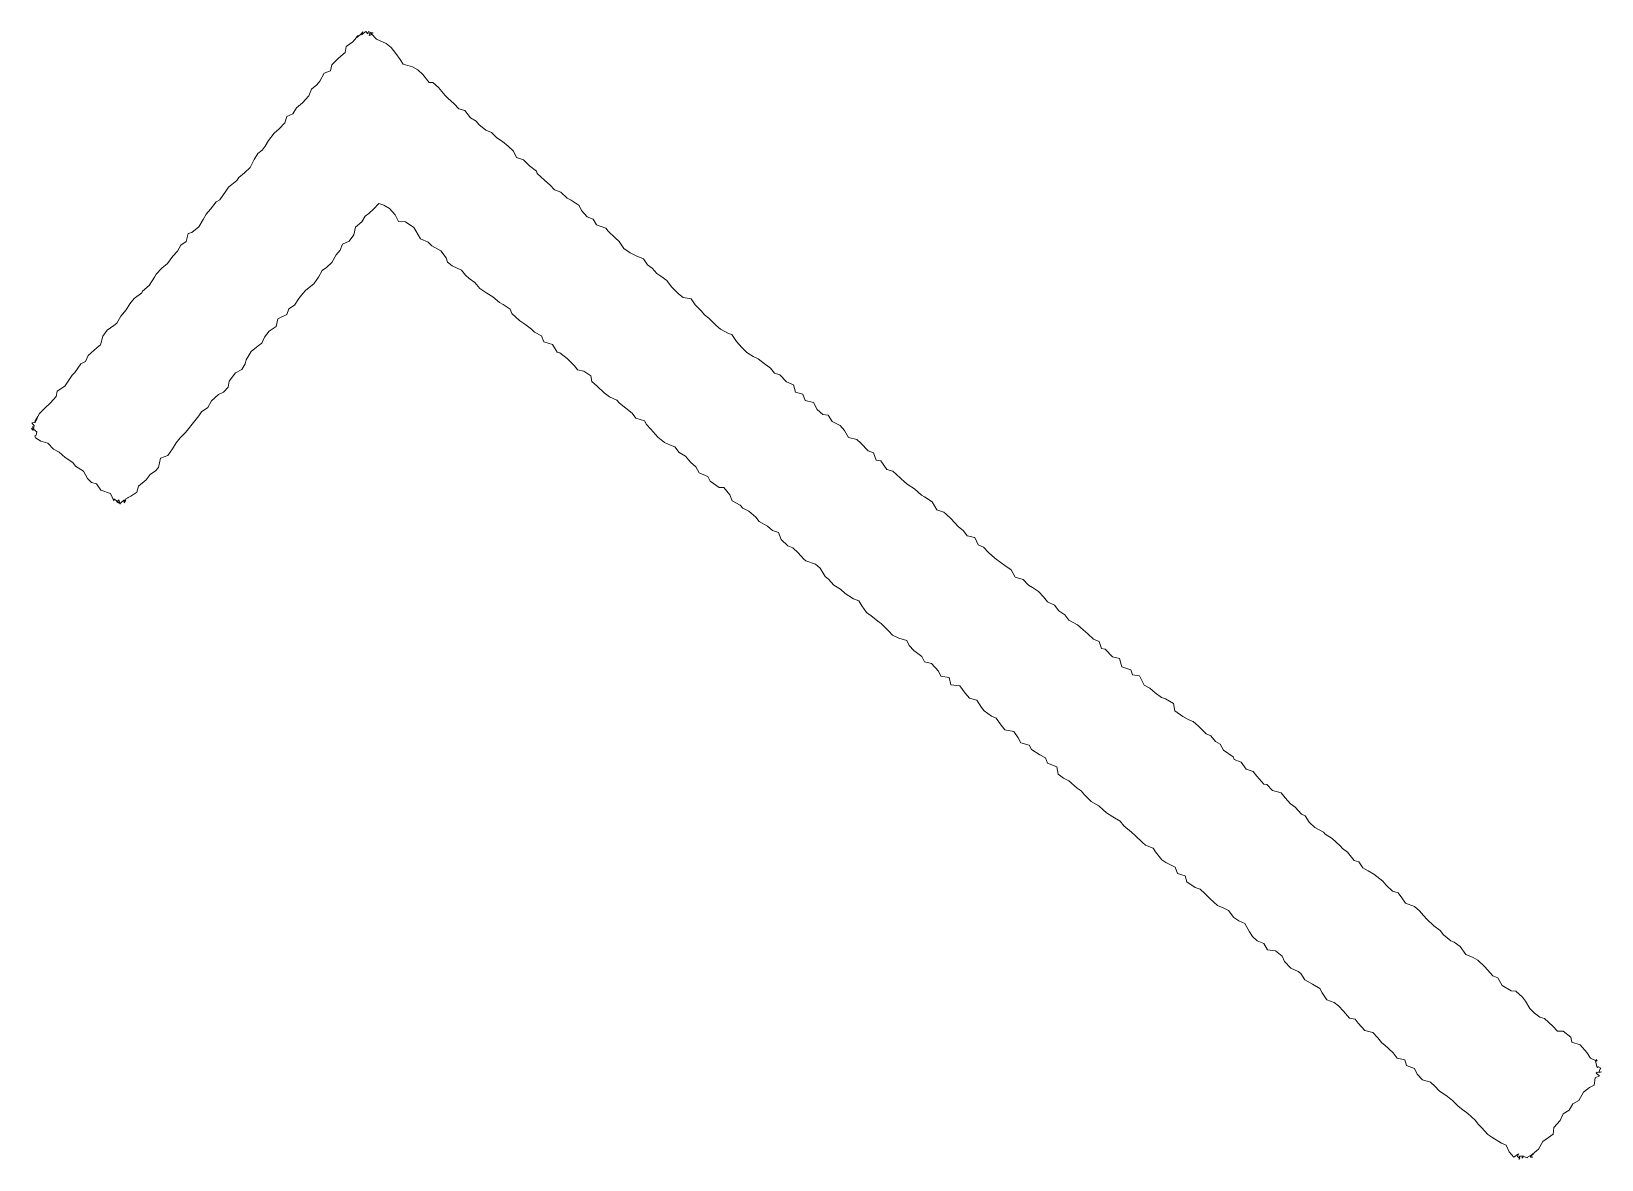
# Model space of a CAD drawing. Header units: millimetres. Extents: x -39.4 to 39.4, y -28.3 to 28.3.
import ezdxf

# ---------------------------------------------------------------- set-up
doc = ezdxf.new("R2010")
doc.units = ezdxf.units.MM
doc.layers.get('0').update_dxf_attribs({"lineweight": 0})

msp = doc.modelspace()

# ---------------------------------------------------------------- linework, layer by layer
msp.add_lwpolyline([(34.97, -28.165), (35.22, -28.005), (35.16, -28.135), (35.28, -28.225), (35.24, -28.295), (35.26, -28.115), (35.47, -28.125), (35.38, -28.215), (35.47, -28.135), (35.67, -28.205), (35.7, -28.135), (35.78, -28.105), (35.83, -28.175), (35.9, -28.185), (35.87, -28.095), (35.96, -28.035), (35.82, -28.105), (36.22, -27.775), (36.44, -27.395), (36.6, -27.265), (36.95, -27.015), (36.99, -26.685), (37.31, -26.335), (37.45, -26.005), (37.75, -25.815), (37.93, -25.505), (38.23, -25.335), (38.47, -24.915), (38.77, -24.685), (39.01, -24.565), (39.05, -24.195), (39.28, -24.095), (39.21, -24.035), (39.11, -23.955), (39.16, -23.915), (39.29, -23.925), (39.38, -23.895), (39.24, -23.905), (39.3, -23.745), (39.35, -23.715), (39.22, -23.645), (39.18, -23.675), (39.14, -23.625), (39.07, -23.345), (39.15, -23.345), (39.1, -23.275), (39.14, -23.365), (38.83, -23.205), (38.64, -22.925), (38.3, -22.535), (37.88, -22.405), (37.83, -22.155), (37.46, -21.855), (37.16, -21.845), (36.93, -21.605), (36.52, -21.225), (36.29, -21.155), (36.01, -20.955), (35.78, -20.715), (35.57, -20.355), (35.41, -20.145), (35.07, -19.845), (34.84, -19.835), (34.4, -19.555), (34.17, -19.185), (33.92, -19.085), (33.79, -18.935), (33.53, -18.625), (33.18, -18.285), (32.93, -18.155), (32.57, -18.015), (32.28, -17.605), (31.99, -17.385), (31.82, -17.315), (31.45, -17.015), (31.28, -16.805), (30.97, -16.575), (30.61, -16.235), (30.44, -16.045), (30.25, -15.825), (30, -15.595), (29.55, -15.425), (29.36, -15.165), (29.18, -14.915), (28.89, -14.835), (28.57, -14.535), (28.41, -14.335), (27.96, -13.975), (27.67, -13.815), (27.4, -13.665), (27.21, -13.355), (26.97, -13.285), (26.63, -12.875), (26.38, -12.685), (26.26, -12.555), (25.87, -12.195), (25.51, -11.965), (25.43, -11.865), (25, -11.635), (24.71, -11.375), (24.51, -11.055), (24.33, -10.975), (24.01, -10.615), (23.78, -10.455), (23.51, -10.145), (23.3, -9.905), (22.87, -9.775), (22.59, -9.475), (22.44, -9.465), (22.09, -9.065), (21.9, -8.825), (21.56, -8.715), (21.3, -8.365), (20.95, -8.225), (20.9, -8.095), (20.42, -7.765), (20.24, -7.465), (20.02, -7.315), (19.78, -7.035), (19.54, -6.935), (19.16, -6.555), (18.9, -6.325), (18.68, -6.235), (18.38, -6.075), (17.98, -5.785), (17.9, -5.415), (17.51, -5.175), (17.31, -5.115), (16.98, -4.885), (16.72, -4.655), (16.43, -4.495), (16.2, -4.035), (15.85, -3.985), (15.76, -3.735), (15.32, -3.575), (15.19, -3.165), (14.84, -3.075), (14.48, -2.695), (14.3, -2.665), (14.18, -2.305), (13.89, -2.195), (13.61, -1.925), (13.37, -1.715), (13.09, -1.465), (12.65, -1.235), (12.45, -0.965), (12.15, -0.775), (11.93, -0.485), (11.59, -0.325), (11.38, -0.075), (11.14, 0.205), (10.84, 0.405), (10.63, 0.525), (10.37, 0.805), (9.97, 0.925), (9.76, 1.285), (9.44, 1.505), (9.27, 1.635), (8.95, 1.875), (8.62, 2.165), (8.38, 2.425), (8.11, 2.545), (7.94, 2.905), (7.55, 2.995), (7.38, 3.245), (7.11, 3.465), (6.75, 3.845), (6.5, 4.075), (6.38, 4.185), (6.04, 4.305), (5.8, 4.705), (5.42, 4.955), (5.26, 5.035), (4.92, 5.345), (4.6, 5.545), (4.44, 5.675), (4.2, 5.905), (3.83, 6.235), (3.53, 6.325), (3.23, 6.755), (2.99, 6.795), (2.86, 7.155), (2.59, 7.255), (2.22, 7.645), (2.03, 7.825), (1.61, 7.925), (1.41, 8.275), (1.18, 8.535), (0.78, 8.725), (0.59, 9.045), (0.32, 9.085), (0.04, 9.335), (-0.15, 9.675), (-0.57, 9.785), (-0.69, 10.105), (-1.06, 10.195), (-1.16, 10.565), (-1.51, 10.715), (-1.84, 11.065), (-2.11, 11.145), (-2.31, 11.405), (-2.69, 11.695), (-2.92, 11.875), (-3.17, 11.985), (-3.5, 12.195), (-3.74, 12.445), (-4.01, 12.735), (-4.25, 13.095), (-4.41, 13.135), (-4.81, 13.365), (-5.03, 13.545), (-5.4, 13.915), (-5.62, 14.085), (-5.76, 14.255), (-6.09, 14.585), (-6.29, 14.885), (-6.69, 14.955), (-6.92, 15.125), (-7.27, 15.475), (-7.51, 15.805), (-7.81, 16.015), (-8.01, 16.155), (-8.25, 16.415), (-8.47, 16.585), (-8.67, 16.895), (-9.05, 17.045), (-9.35, 17.185), (-9.66, 17.405), (-9.89, 17.755), (-10.1, 17.935), (-10.45, 18.275), (-10.56, 18.425), (-11.03, 18.585), (-11.2, 18.885), (-11.51, 18.995), (-11.78, 19.315), (-11.9, 19.555), (-12.3, 19.835), (-12.51, 19.935), (-12.83, 20.225), (-13.15, 20.355), (-13.36, 20.575), (-13.65, 20.825), (-14.01, 21.175), (-14.05, 21.285), (-14.39, 21.555), (-14.7, 21.855), (-15.05, 21.975), (-15.19, 22.285), (-15.47, 22.545), (-15.75, 22.765), (-16.04, 22.955), (-16.3, 23.225), (-16.58, 23.335), (-16.94, 23.625), (-17.07, 23.795), (-17.36, 23.965), (-17.64, 24.325), (-17.94, 24.405), (-18.18, 24.655), (-18.49, 24.945), (-18.62, 25.085), (-18.96, 25.485), (-19.24, 25.725), (-19.43, 25.725), (-19.75, 26.125), (-19.99, 26.365), (-20.26, 26.515), (-20.73, 26.645), (-20.89, 26.885), (-21.1, 27.185), (-21.33, 27.485), (-21.59, 27.685), (-22.07, 27.905), (-22.33, 28.195), (-22.24, 28.225), (-22.4, 28.215), (-22.43, 28.085), (-22.33, 28.115), (-22.37, 28.235), (-22.47, 28.285), (-22.5, 28.165), (-22.61, 28.295), (-22.82, 28.125), (-22.77, 28.185), (-22.75, 28.275), (-22.84, 28.175), (-22.87, 28.145), (-23.06, 27.995), (-23.08, 28.005), (-22.99, 28.085), (-23.25, 27.775), (-23.59, 27.545), (-23.64, 27.245), (-23.97, 26.945), (-24.31, 26.615), (-24.37, 26.315), (-24.69, 26.205), (-24.92, 25.805), (-25.07, 25.615), (-25.33, 25.405), (-25.46, 25.065), (-25.78, 24.715), (-26.08, 24.465), (-26.27, 24.165), (-26.56, 24.025), (-26.66, 23.705), (-26.95, 23.415), (-27.21, 23.185), (-27.49, 22.825), (-27.66, 22.545), (-27.81, 22.335), (-28.02, 22.175), (-28.21, 21.865), (-28.41, 21.475), (-28.69, 21.205), (-28.97, 20.965), (-29.07, 20.815), (-29.5, 20.485), (-29.63, 20.285), (-29.93, 19.845), (-30.11, 19.745), (-30.39, 19.375), (-30.61, 19.125), (-30.76, 18.865), (-30.99, 18.495), (-31.33, 18.205), (-31.52, 18.155), (-31.61, 17.755), (-31.89, 17.565), (-32.06, 17.275), (-32.29, 17.025), (-32.56, 16.655), (-32.83, 16.425), (-33.13, 16.115), (-33.21, 15.965), (-33.47, 15.555), (-33.8, 15.265), (-33.84, 15.185), (-34.22, 14.905), (-34.45, 14.635), (-34.62, 14.325), (-34.89, 14.005), (-35.1, 13.655), (-35.24, 13.545), (-35.58, 13.305), (-35.79, 13.005), (-35.92, 12.575), (-36.08, 12.445), (-36.53, 12.045), (-36.67, 11.735), (-36.9, 11.615), (-37.2, 11.185), (-37.33, 11.045), (-37.57, 10.695), (-37.7, 10.495), (-38.08, 10.245), (-38.14, 9.975), (-38.42, 9.665), (-38.7, 9.395), (-38.97, 9.125), (-39.05, 8.975), (-39.21, 8.735), (-39.09, 8.885), (-39.2, 8.685), (-39.17, 8.675), (-39.36, 8.655), (-39.23, 8.495), (-39.35, 8.455), (-39.24, 8.395), (-39.38, 8.385), (-39.3, 8.295), (-39.28, 8.345), (-39.17, 8.255), (-39.11, 8.205), (-39.14, 8.035), (-39.2, 8.005), (-39.17, 7.915), (-38.91, 7.745), (-38.55, 7.645), (-38.27, 7.335), (-37.99, 7.195), (-37.69, 6.925), (-37.31, 6.675), (-37.17, 6.485), (-36.76, 6.235), (-36.57, 5.875), (-36.36, 5.665), (-36.11, 5.595), (-35.89, 5.285), (-35.42, 5.115), (-35.25, 4.745), (-35.24, 4.855), (-35.13, 4.765), (-34.98, 4.625), (-35.09, 4.685), (-34.99, 4.795), (-34.93, 4.575), (-34.9, 4.645), (-34.75, 4.775), (-34.64, 4.775), (-34.73, 4.645), (-34.74, 4.745), (-34.66, 4.745), (-34.64, 4.855), (-34.54, 4.905), (-34.53, 4.915), (-34.39, 4.975), (-34.09, 5.175), (-34, 5.485), (-33.63, 5.805), (-33.42, 6.065), (-33.15, 6.255), (-33.01, 6.415), (-32.9, 6.885), (-32.53, 7.025), (-32.3, 7.365), (-32.12, 7.665), (-31.91, 7.905), (-31.65, 8.175), (-31.5, 8.365), (-31.32, 8.595), (-30.99, 9.005), (-30.85, 9.205), (-30.53, 9.425), (-30.34, 9.765), (-29.99, 10.075), (-29.74, 10.195), (-29.51, 10.455), (-29.46, 10.755), (-29.15, 11.175), (-28.83, 11.335), (-28.65, 11.625), (-28.6, 11.825), (-28.35, 12.235), (-28.01, 12.525), (-27.82, 12.665), (-27.68, 12.955), (-27.46, 13.265), (-27.1, 13.485), (-27.02, 13.875), (-26.57, 14.095), (-26.47, 14.375), (-26.18, 14.555), (-25.96, 14.905), (-25.76, 15.145), (-25.62, 15.315), (-25.21, 15.625), (-24.98, 15.975), (-24.79, 16.295), (-24.58, 16.455), (-24.31, 16.695), (-24.1, 17.095), (-23.89, 17.315), (-23.78, 17.615), (-23.44, 17.775), (-23.2, 18.085), (-23.13, 18.475), (-22.81, 18.735), (-22.64, 19.035), (-22.46, 19.155), (-22.21, 19.395), (-21.96, 19.665), (-21.7, 19.575), (-21.41, 19.415), (-21.13, 19.095), (-20.96, 18.755), (-20.61, 18.735), (-20.2, 18.455), (-20.1, 18.285), (-19.87, 17.895), (-19.48, 17.715), (-19.29, 17.545), (-18.85, 17.295), (-18.58, 16.945), (-18.51, 16.725), (-18.27, 16.535), (-17.81, 16.315), (-17.61, 16.065), (-17.43, 15.905), (-17.14, 15.705), (-16.89, 15.405), (-16.53, 15.165), (-16.24, 14.985), (-15.9, 14.705), (-15.72, 14.595), (-15.36, 14.365), (-15.29, 14.145), (-14.88, 13.775), (-14.63, 13.615), (-14.29, 13.365), (-14.14, 13.215), (-13.79, 13.025), (-13.68, 12.725), (-13.24, 12.585), (-13, 12.205), (-12.87, 12.165), (-12.51, 11.885), (-12.13, 11.505), (-11.99, 11.325), (-11.67, 11.255), (-11.32, 11.025), (-11.27, 10.735), (-11.01, 10.505), (-10.65, 10.165), (-10.38, 9.965), (-10.02, 9.795), (-9.88, 9.645), (-9.56, 9.395), (-9.25, 9.145), (-9.06, 8.895), (-8.63, 8.765), (-8.52, 8.585), (-8.31, 8.345), (-7.96, 7.935), (-7.62, 7.675), (-7.32, 7.545), (-7.11, 7.455), (-6.89, 7.175), (-6.57, 6.995), (-6.32, 6.695), (-6.06, 6.455), (-5.88, 6.155), (-5.45, 5.965), (-5.34, 5.735), (-4.89, 5.415), (-4.65, 5.415), (-4.35, 5.045), (-4.23, 4.755), (-3.83, 4.535), (-3.7, 4.385), (-3.4, 4.225), (-3.04, 3.925), (-2.87, 3.715), (-2.46, 3.485), (-2.2, 3.265), (-1.91, 3.165), (-1.77, 2.815), (-1.43, 2.485), (-1.19, 2.385), (-0.92, 2.145), (-0.63, 1.815), (-0.53, 1.745), (-0.05, 1.575), (0.19, 1.365), (0.43, 0.955), (0.6, 0.825), (0.87, 0.525), (1.21, 0.325), (1.43, 0.095), (1.85, -0.175), (2.12, -0.275), (2.28, -0.525), (2.51, -0.855), (2.74, -1.025), (3.15, -1.335), (3.24, -1.405), (3.62, -1.785), (3.81, -1.995), (4.13, -2.145), (4.53, -2.255), (4.65, -2.505), (4.88, -2.765), (5.28, -3.055), (5.41, -3.335), (5.77, -3.405), (6.12, -3.795), (6.24, -4.045), (6.65, -4.105), (6.73, -4.475), (7.19, -4.525), (7.45, -4.905), (7.68, -5.145), (8.04, -5.255), (8.27, -5.625), (8.41, -5.785), (8.77, -6.055), (9.01, -6.145), (9.21, -6.435), (9.45, -6.735), (9.9, -6.815), (10.12, -7.145), (10.25, -7.395), (10.67, -7.505), (10.78, -7.725), (11.21, -7.995), (11.49, -8.145), (11.59, -8.415), (12.05, -8.595), (12.12, -8.965), (12.39, -9.165), (12.66, -9.295), (13.07, -9.665), (13.28, -9.795), (13.45, -9.995), (13.77, -10.325), (14.16, -10.555), (14.38, -10.755), (14.55, -10.905), (14.86, -11.105), (15.24, -11.315), (15.41, -11.555), (15.8, -11.865), (15.98, -12.035), (16.36, -12.395), (16.51, -12.525), (16.88, -12.675), (17, -12.865), (17.33, -13.255), (17.52, -13.395), (17.99, -13.635), (18.11, -13.945), (18.5, -14.065), (18.58, -14.355), (19, -14.645), (19.25, -14.725), (19.48, -14.945), (19.74, -15.215), (20.12, -15.545), (20.39, -15.665), (20.67, -15.805), (20.93, -16.155), (21.18, -16.325), (21.48, -16.455), (21.72, -16.875), (21.87, -17.105), (22.1, -17.315), (22.43, -17.455), (22.63, -17.775), (23.03, -17.825), (23.36, -18.085), (23.48, -18.355), (23.8, -18.695), (24.16, -18.865), (24.29, -18.965), (24.49, -19.285), (24.88, -19.495), (25.24, -19.715), (25.36, -19.935), (25.59, -20.285), (25.96, -20.415), (26.18, -20.575), (26.43, -20.855), (26.73, -21.195), (27.02, -21.245), (27.17, -21.455), (27.51, -21.825), (27.91, -21.925), (28.15, -22.195), (28.36, -22.445), (28.51, -22.555), (28.93, -22.935), (29.13, -23.215), (29.51, -23.295), (29.59, -23.575), (30, -23.725), (30.13, -24.015), (30.39, -24.295), (30.8, -24.415), (31.03, -24.635), (31.23, -24.845), (31.65, -25.135), (31.9, -25.335), (32.19, -25.615), (32.42, -25.795), (32.67, -25.975), (33.04, -26.315), (33.2, -26.535), (33.36, -26.685), (33.67, -27.035), (33.88, -27.165), (34.36, -27.465), (34.59, -27.575), (34.74, -27.905)], close=True)

doc.saveas('drawing.dxf')
